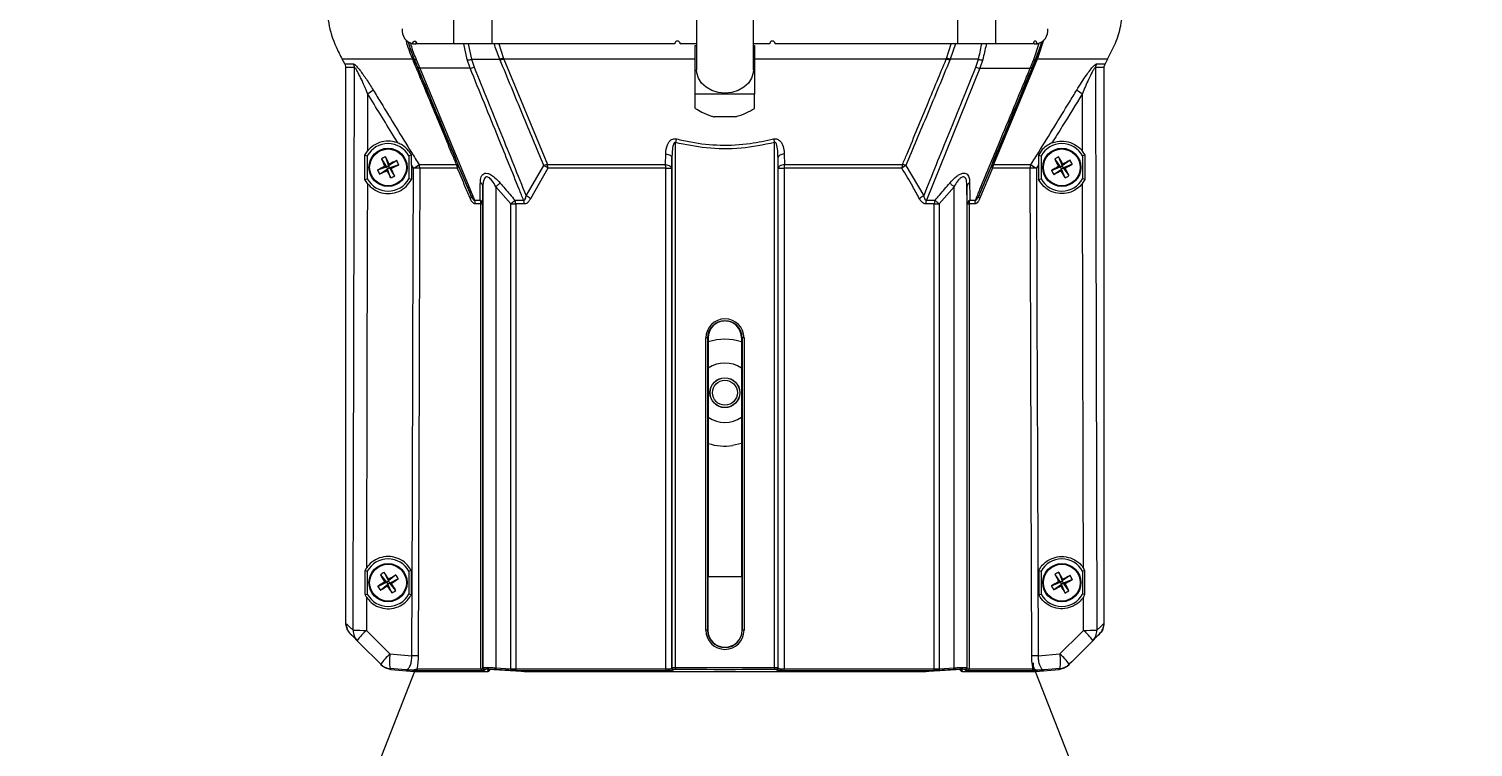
# Model space of a CAD drawing. Extents: x 2 to 136, y 1 to 99.
# Drawn here: x 51.33 to 63.5, y 82.05 to 88.1 of the extents above; entities that cross this region are included whole.
import ezdxf

# ---------------------------------------------------------------- set-up
doc = ezdxf.new("R2010")
doc.units = 0
doc.header["$MEASUREMENT"] = 0
doc.layers.add('OBJECT', color=7, linetype='CONTINUOUS')

msp = doc.modelspace()

# ---------------------------------------------------------------- linework, layer by layer
at = {"layer": 'OBJECT'}
for p, q in [((54.911, 87.979), (54.911, 88.559)), ((55.235, 87.979), (55.235, 88.559)), ((59.158, 87.979), (59.158, 88.559)), ((59.481, 87.979), (59.481, 88.559)), ((56.956, 88.317), (56.956, 87.759)), ((57.436, 87.759), (57.436, 88.317)), ((54.477, 88.104), (54.477, 88.105)), ((59.916, 88.104), (59.916, 88.105)), ((54.565, 87.979), (54.59, 87.979)), ((54.911, 87.979), (54.597, 87.979)), ((55.235, 87.979), (54.911, 87.979)), ((55.024, 87.845), (54.994, 87.979)), ((56.774, 87.979), (55.235, 87.979)), ((55.289, 87.979), (55.329, 87.855)), ((56.956, 87.979), (56.819, 87.979)), ((56.946, 87.554), (56.946, 87.964)), ((56.946, 87.964), (56.956, 87.964)), ((57.574, 87.979), (57.436, 87.979)), ((57.436, 87.964), (57.446, 87.964)), ((57.446, 87.964), (57.446, 87.554)), ((59.158, 87.979), (57.619, 87.979)), ((59.064, 87.855), (59.104, 87.979)), ((59.481, 87.979), (59.158, 87.979)), ((59.796, 87.979), (59.481, 87.979)), ((59.8, 87.847), (59.845, 87.984)), ((59.802, 87.979), (59.828, 87.979)), ((59.882, 88.008), (59.831, 87.855)), ((54.564, 87.848), (53.97, 87.848)), ((53.993, 87.809), (53.97, 87.848)), ((53.993, 87.809), (54.065, 87.809)), ((54.564, 87.848), (54.561, 87.855)), ((54.578, 87.85), (54.574, 87.848)), ((54.593, 87.847), (54.623, 87.773)), ((55.048, 87.773), (55.024, 87.845)), ((55.06, 87.848), (55.298, 87.848)), ((55.329, 87.855), (55.332, 87.848)), ((55.332, 87.848), (55.7, 86.96)), ((56.946, 87.848), (55.332, 87.848)), ((59.061, 87.848), (57.446, 87.848)), ((59.061, 87.848), (59.064, 87.855)), ((59.333, 87.848), (59.095, 87.848)), ((59.369, 87.845), (59.345, 87.773)), ((59.829, 87.848), (59.459, 86.96)), ((59.769, 87.773), (59.8, 87.847)), ((59.814, 87.85), (59.818, 87.848)), ((59.831, 87.855), (59.829, 87.848)), ((60.422, 87.848), (59.829, 87.848)), ((60.328, 87.809), (60.4, 87.809)), ((60.422, 87.848), (60.4, 87.809)), ((54.073, 87.778), (54.001, 87.778)), ((54.001, 83.094), (54.001, 87.778)), ((55.048, 87.773), (54.623, 87.773)), ((54.623, 87.773), (55.085, 86.66)), ((59.345, 87.773), (58.894, 86.66)), ((59.345, 87.773), (59.769, 87.773)), ((60.391, 87.778), (60.319, 87.778)), ((60.391, 87.778), (60.391, 83.094)), ((54.184, 87.559), (54.183, 87.074)), ((57.446, 87.554), (56.946, 87.554)), ((56.946, 87.434), (56.946, 87.554)), ((57.446, 87.434), (57.446, 87.554)), ((60.21, 87.074), (60.209, 87.559)), ((57.286, 87.362), (57.106, 87.362)), ((54.161, 87.039), (54.183, 87.074)), ((56.779, 82.721), (56.779, 87.146)), ((57.614, 82.721), (57.614, 87.146)), ((60.232, 87.039), (60.21, 87.074)), ((54.161, 87.039), (54.181, 87.034)), ((54.161, 86.835), (54.161, 87.039)), ((54.181, 87.034), (54.181, 86.84)), ((54.267, 86.915), (54.343, 86.942)), ((54.3, 87.01), (54.343, 86.942)), ((54.343, 86.942), (54.329, 86.947)), ((54.334, 87.027), (54.361, 86.951)), ((54.343, 86.942), (54.361, 86.951)), ((54.343, 86.942), (54.352, 86.924)), ((54.37, 86.933), (54.352, 86.924)), ((54.429, 86.994), (54.361, 86.951)), ((54.366, 86.964), (54.361, 86.951)), ((54.37, 86.933), (54.361, 86.951)), ((54.446, 86.959), (54.37, 86.933)), ((54.413, 86.864), (54.37, 86.933)), ((54.37, 86.933), (54.384, 86.928)), ((54.554, 87.04), (54.531, 87.034)), ((54.531, 87.034), (54.531, 86.84)), ((54.571, 86.93), (54.553, 86.959)), ((54.553, 86.959), (54.553, 86.835)), ((54.617, 86.96), (54.933, 86.96)), ((54.946, 86.953), (55.058, 86.695)), ((55.52, 86.697), (55.67, 86.953)), ((55.7, 86.96), (56.696, 86.96)), ((56.696, 86.96), (56.697, 87.05)), ((56.749, 87.019), (56.748, 86.929)), ((56.749, 82.72), (56.749, 87.019)), ((57.644, 82.72), (57.644, 87.019)), ((57.645, 86.929), (57.644, 87.019)), ((57.696, 87.05), (57.697, 86.96)), ((57.697, 86.96), (58.693, 86.96)), ((58.722, 86.953), (58.873, 86.697)), ((59.335, 86.695), (59.447, 86.953)), ((59.459, 86.96), (59.776, 86.96)), ((59.84, 86.959), (59.822, 86.93)), ((59.839, 87.04), (59.861, 87.034)), ((59.84, 86.959), (59.84, 86.835)), ((59.861, 87.034), (59.861, 86.84)), ((59.948, 86.91), (60.022, 86.941)), ((59.976, 87.007), (60.022, 86.941)), ((60.009, 87.025), (60.04, 86.951)), ((60.022, 86.941), (60.009, 86.945)), ((60.022, 86.941), (60.04, 86.951)), ((60.022, 86.941), (60.032, 86.923)), ((60.05, 86.933), (60.032, 86.923)), ((60.106, 86.998), (60.04, 86.951)), ((60.044, 86.965), (60.04, 86.951)), ((60.05, 86.933), (60.04, 86.951)), ((60.124, 86.965), (60.05, 86.933)), ((60.097, 86.868), (60.05, 86.933)), ((60.05, 86.933), (60.064, 86.929)), ((60.232, 87.039), (60.211, 87.034)), ((60.211, 87.034), (60.211, 86.84)), ((60.232, 86.835), (60.232, 87.039)), ((54.161, 86.835), (54.181, 86.84)), ((54.182, 86.802), (54.161, 86.835)), ((54.283, 86.881), (54.352, 86.924)), ((54.347, 86.91), (54.352, 86.924)), ((54.378, 86.848), (54.352, 86.924)), ((54.553, 86.835), (54.531, 86.84)), ((54.94, 86.929), (54.625, 86.929)), ((55.704, 86.929), (55.558, 86.673)), ((56.697, 86.929), (55.704, 86.929)), ((56.697, 86.929), (56.748, 86.929)), ((56.697, 82.71), (56.697, 86.929)), ((56.748, 86.929), (56.748, 82.716)), ((57.645, 82.716), (57.645, 86.929)), ((57.645, 86.929), (57.696, 86.929)), ((57.696, 86.929), (57.696, 82.71)), ((58.688, 86.929), (57.696, 86.929)), ((59.452, 86.929), (59.343, 86.671)), ((59.768, 86.929), (59.452, 86.929)), ((59.84, 86.835), (59.861, 86.84)), ((59.967, 86.877), (60.032, 86.923)), ((60.028, 86.91), (60.032, 86.923)), ((60.064, 86.849), (60.032, 86.923)), ((60.232, 86.835), (60.211, 86.84)), ((60.211, 86.802), (60.232, 86.835)), ((55.156, 86.778), (55.154, 86.629)), ((55.156, 82.72), (55.156, 86.778)), ((55.391, 86.629), (55.265, 86.774)), ((55.265, 86.774), (55.265, 82.719)), ((59.128, 86.774), (59.002, 86.629)), ((59.128, 82.719), (59.128, 86.774)), ((59.236, 86.778), (59.236, 82.72)), ((59.239, 86.629), (59.236, 86.778)), ((55.085, 86.66), (55.133, 86.66)), ((55.139, 86.629), (55.092, 86.629)), ((55.139, 86.629), (55.154, 86.629)), ((55.139, 82.71), (55.139, 86.629)), ((55.154, 86.629), (55.154, 82.712)), ((55.391, 86.629), (55.432, 86.629)), ((55.391, 82.712), (55.391, 86.629)), ((55.426, 86.66), (55.499, 86.66)), ((55.504, 86.629), (55.432, 86.629)), ((55.432, 86.629), (55.432, 82.71)), ((58.961, 86.629), (58.889, 86.629)), ((58.894, 86.66), (58.967, 86.66)), ((58.961, 82.71), (58.961, 86.629)), ((58.961, 86.629), (59.002, 86.629)), ((59.002, 86.629), (59.002, 82.712)), ((59.239, 82.712), (59.239, 86.629)), ((59.239, 86.629), (59.254, 86.629)), ((59.254, 86.629), (59.254, 82.71)), ((59.301, 86.629), (59.254, 86.629)), ((59.26, 86.66), (59.308, 86.66)), ((57.036, 83.036), (57.036, 85.499)), ((57.051, 85.499), (57.036, 85.499)), ((57.051, 85.499), (57.051, 83.036)), ((57.051, 85.499), (57.053, 85.499)), ((57.054, 85.502), (57.053, 85.502)), ((57.053, 83.036), (57.053, 85.499)), ((57.053, 83.036), (57.053, 85.499)), ((57.053, 85.499), (57.053, 85.499)), ((57.054, 85.502), (57.056, 85.502)), ((57.054, 85.502), (57.054, 83.487)), ((57.056, 83.487), (57.056, 85.502)), ((57.056, 83.487), (57.056, 85.502)), ((57.056, 85.502), (57.056, 85.502)), ((57.336, 85.502), (57.336, 83.487)), ((57.339, 85.502), (57.336, 85.502)), ((57.336, 85.502), (57.336, 85.502)), ((57.336, 85.502), (57.336, 83.487)), ((57.339, 85.502), (57.34, 85.502)), ((57.339, 83.487), (57.339, 85.502)), ((57.34, 85.499), (57.34, 83.036)), ((57.342, 85.499), (57.34, 85.499)), ((57.34, 85.499), (57.34, 83.036)), ((57.34, 85.499), (57.34, 85.499)), ((57.357, 85.499), (57.342, 85.499)), ((57.342, 83.036), (57.342, 85.499)), ((57.357, 85.499), (57.357, 83.036)), ((57.336, 84.61), (57.261, 84.592)), ((54.162, 83.539), (54.174, 83.56)), ((54.162, 83.336), (54.162, 83.539)), ((54.162, 83.539), (54.181, 83.534)), ((54.181, 83.534), (54.181, 83.34)), ((54.324, 83.523), (54.359, 83.451)), ((54.552, 83.539), (54.531, 83.534)), ((54.531, 83.534), (54.531, 83.34)), ((54.552, 83.539), (54.552, 83.335)), ((59.841, 83.539), (59.841, 83.335)), ((59.841, 83.539), (59.861, 83.534)), ((59.861, 83.534), (59.861, 83.34)), ((60.01, 83.526), (60.04, 83.451)), ((60.231, 83.539), (60.211, 83.534)), ((60.211, 83.534), (60.211, 83.34)), ((60.231, 83.539), (60.218, 83.56)), ((60.231, 83.336), (60.231, 83.539)), ((54.27, 83.405), (54.342, 83.44)), ((54.291, 83.373), (54.353, 83.423)), ((54.292, 83.503), (54.342, 83.44)), ((54.342, 83.44), (54.328, 83.443)), ((54.342, 83.44), (54.359, 83.451)), ((54.342, 83.44), (54.353, 83.423)), ((54.35, 83.409), (54.353, 83.423)), ((54.371, 83.434), (54.353, 83.423)), ((54.389, 83.351), (54.353, 83.423)), ((54.422, 83.502), (54.359, 83.451)), ((54.363, 83.465), (54.359, 83.451)), ((54.371, 83.434), (54.359, 83.451)), ((54.442, 83.47), (54.371, 83.434)), ((54.371, 83.434), (54.384, 83.431)), ((54.421, 83.372), (54.371, 83.434)), ((57.336, 83.487), (57.056, 83.487)), ((59.948, 83.411), (60.022, 83.441)), ((59.966, 83.377), (60.032, 83.423)), ((59.977, 83.507), (60.022, 83.441)), ((60.022, 83.441), (60.009, 83.445)), ((60.022, 83.441), (60.04, 83.451)), ((60.022, 83.441), (60.032, 83.423)), ((60.028, 83.41), (60.032, 83.423)), ((60.05, 83.433), (60.032, 83.423)), ((60.063, 83.349), (60.032, 83.423)), ((60.106, 83.497), (60.04, 83.451)), ((60.044, 83.465), (60.04, 83.451)), ((60.05, 83.433), (60.04, 83.451)), ((60.125, 83.464), (60.05, 83.433)), ((60.05, 83.433), (60.064, 83.429)), ((60.096, 83.367), (60.05, 83.433)), ((54.162, 83.336), (54.181, 83.34)), ((54.174, 83.316), (54.162, 83.336)), ((54.174, 83.316), (54.173, 83.035)), ((54.552, 83.335), (54.531, 83.34)), ((59.841, 83.335), (59.861, 83.34)), ((60.231, 83.336), (60.211, 83.34)), ((60.219, 83.316), (60.231, 83.336)), ((60.22, 83.035), (60.219, 83.316)), ((57.051, 83.036), (57.036, 83.036)), ((57.051, 83.036), (57.053, 83.036)), ((57.053, 83.036), (57.053, 83.036)), ((57.342, 83.036), (57.34, 83.036)), ((57.34, 83.036), (57.34, 83.036)), ((57.357, 83.036), (57.342, 83.036)), ((54.372, 82.836), (54.556, 82.82)), ((59.837, 82.82), (60.02, 82.836)), ((54.58, 82.689), (50.889, 73.295)), ((54.301, 82.743), (54.295, 82.749)), ((54.337, 82.718), (54.379, 82.706)), ((54.506, 82.701), (54.373, 82.713)), ((54.379, 82.706), (54.58, 82.689)), ((54.58, 82.689), (55.18, 82.689)), ((54.581, 82.689), (55.181, 82.689)), ((54.598, 82.71), (55.139, 82.71)), ((55.149, 82.695), (54.612, 82.695)), ((55.154, 82.712), (55.156, 82.72)), ((55.197, 82.69), (55.203, 82.707)), ((55.203, 82.707), (55.479, 82.69)), ((55.212, 82.698), (55.216, 82.706)), ((55.214, 82.706), (55.212, 82.698)), ((55.265, 82.719), (55.391, 82.712)), ((55.432, 82.71), (56.697, 82.71)), ((56.7, 82.695), (55.441, 82.695)), ((55.524, 82.689), (58.869, 82.689)), ((55.525, 82.689), (58.868, 82.689)), ((56.748, 82.716), (56.749, 82.72)), ((56.779, 82.721), (57.614, 82.721)), ((57.644, 82.72), (57.645, 82.716)), ((58.952, 82.695), (57.693, 82.695)), ((57.696, 82.71), (58.961, 82.71)), ((58.914, 82.69), (59.19, 82.707)), ((59.002, 82.712), (59.128, 82.719)), ((59.177, 82.706), (59.181, 82.698)), ((59.19, 82.707), (59.195, 82.69)), ((59.211, 82.689), (59.811, 82.689)), ((59.213, 82.689), (59.813, 82.689)), ((59.236, 82.72), (59.239, 82.712)), ((59.781, 82.695), (59.243, 82.695)), ((59.254, 82.71), (59.794, 82.71)), ((63.503, 73.295), (59.791, 82.745)), ((59.796, 82.73), (59.796, 82.76)), ((59.813, 82.689), (60.014, 82.706)), ((60.02, 82.713), (59.887, 82.701)), ((60.014, 82.706), (60.056, 82.718)), ((60.098, 82.749), (60.092, 82.743))]:
    msp.add_line(p, q, dxfattribs=at)
at = {"layer": 'OBJECT', "flags": 128}
for points in [[(54.526, 87.994), (54.534, 87.963), (54.574, 87.848), (54.574, 87.848), (54.574, 87.848)], [(54.565, 87.979), (54.566, 87.988), (54.57, 87.995), (54.575, 88), (54.581, 88.002), (54.587, 88), (54.592, 87.995), (54.596, 87.988), (54.597, 87.979)], [(54.59, 87.979), (54.592, 87.988), (54.594, 87.993)], [(55.032, 87.979), (55.06, 87.848), (55.06, 87.848), (55.06, 87.848)], [(59.139, 87.979), (59.095, 87.848), (59.095, 87.848), (59.095, 87.848)], [(59.828, 87.979), (59.826, 87.988), (59.823, 87.995), (59.818, 88), (59.812, 88.002), (59.806, 88), (59.801, 87.995), (59.797, 87.988), (59.796, 87.979)], [(59.802, 87.979), (59.801, 87.988), (59.799, 87.993)], [(59.861, 87.989), (59.855, 87.965), (59.814, 87.85), (59.814, 87.85), (59.814, 87.85)], [(54.061, 83.036), (54.062, 83.286), (54.064, 84.286), (54.073, 87.778)], [(57.196, 87.562), (57.139, 87.568), (57.085, 87.585), (57.037, 87.612), (56.999, 87.647), (56.972, 87.689), (56.958, 87.735), (56.956, 87.759)], [(57.436, 87.759), (57.435, 87.735), (57.421, 87.689), (57.394, 87.647), (57.356, 87.612), (57.308, 87.585), (57.254, 87.568), (57.196, 87.562)], [(60.319, 87.778), (60.32, 87.545), (60.323, 86.545), (60.331, 83.036)], [(56.787, 87.177), (56.786, 87.174), (56.785, 87.17), (56.784, 87.166), (56.783, 87.162), (56.782, 87.158), (56.781, 87.154), (56.78, 87.15), (56.779, 87.146)], [(57.606, 87.177), (57.607, 87.174), (57.608, 87.17), (57.609, 87.166), (57.61, 87.162), (57.611, 87.158), (57.612, 87.154), (57.613, 87.15), (57.614, 87.146)], [(54.556, 82.82), (54.561, 84.111), (54.565, 85.402), (54.571, 86.93)], [(56.696, 86.96), (56.706, 86.959), (56.716, 86.956), (56.725, 86.953), (56.732, 86.949), (56.739, 86.945), (56.744, 86.94), (56.747, 86.935), (56.748, 86.929)], [(56.697, 87.05), (56.707, 87.048), (56.717, 87.046), (56.726, 87.043), (56.734, 87.039), (56.74, 87.035), (56.745, 87.03), (56.748, 87.024), (56.749, 87.019)], [(57.696, 87.05), (57.685, 87.048), (57.676, 87.046), (57.667, 87.043), (57.659, 87.039), (57.653, 87.035), (57.648, 87.03), (57.645, 87.024), (57.644, 87.019)], [(57.697, 86.96), (57.687, 86.959), (57.677, 86.956), (57.668, 86.953), (57.66, 86.949), (57.654, 86.945), (57.649, 86.94), (57.646, 86.935), (57.645, 86.929)], [(59.822, 86.93), (59.826, 85.721), (59.831, 84.43), (59.837, 82.82)], [(54.625, 86.929), (54.624, 86.822), (54.622, 86.326), (54.615, 84.342), (54.61, 82.82)], [(59.783, 82.82), (59.783, 82.944), (59.781, 83.44), (59.774, 85.423), (59.768, 86.929)], [(54.182, 86.802), (54.181, 86.355), (54.178, 85.064), (54.174, 83.56)], [(55.302, 86.805), (55.298, 86.802), (55.294, 86.799), (55.29, 86.795), (55.285, 86.791), (55.28, 86.787), (55.275, 86.783), (55.27, 86.779), (55.265, 86.774)], [(59.091, 86.805), (59.095, 86.802), (59.099, 86.799), (59.103, 86.795), (59.107, 86.791), (59.112, 86.787), (59.117, 86.783), (59.122, 86.779), (59.128, 86.774)], [(60.218, 83.56), (60.217, 84.326), (60.213, 85.617), (60.211, 86.802)], [(55.426, 86.66), (55.423, 86.657), (55.419, 86.654), (55.415, 86.65), (55.41, 86.646), (55.406, 86.642), (55.401, 86.638), (55.396, 86.634), (55.391, 86.629)], [(58.967, 86.66), (58.97, 86.657), (58.974, 86.654), (58.978, 86.65), (58.982, 86.646), (58.987, 86.642), (58.992, 86.638), (58.997, 86.634), (59.002, 86.629)], [(54.001, 83.094), (54.009, 83.087), (54.029, 83.068), (54.061, 83.036)], [(54.173, 83.035), (54.35, 82.858), (54.372, 82.836)], [(60.02, 82.836), (60.197, 83.012), (60.22, 83.035)], [(60.331, 83.036), (60.364, 83.068), (60.384, 83.087), (60.391, 83.094)], [(54.096, 82.948), (54.065, 82.979), (54.045, 82.998), (54.038, 83.006)], [(54.295, 82.749), (54.118, 82.925), (54.096, 82.948)], [(60.297, 82.948), (60.121, 82.771), (60.098, 82.749)], [(60.355, 83.006), (60.347, 82.998), (60.328, 82.979), (60.297, 82.948)], [(55.265, 82.719), (55.265, 82.717), (55.265, 82.714), (55.265, 82.711), (55.265, 82.709), (55.264, 82.707), (55.264, 82.706), (55.264, 82.705), (55.264, 82.704)], [(55.391, 82.712), (55.391, 82.709), (55.391, 82.706), (55.391, 82.704), (55.391, 82.702), (55.39, 82.7), (55.39, 82.698), (55.39, 82.697), (55.39, 82.697)], [(56.764, 82.705), (56.763, 82.703), (56.762, 82.701)], [(56.779, 82.721), (56.779, 82.719), (56.779, 82.716), (56.779, 82.713), (56.779, 82.711), (56.779, 82.709), (56.779, 82.708), (56.779, 82.707), (56.779, 82.706)], [(57.614, 82.721), (57.614, 82.719), (57.614, 82.716), (57.614, 82.713), (57.614, 82.711), (57.614, 82.709), (57.614, 82.708), (57.614, 82.707), (57.614, 82.706)], [(57.63, 82.701), (57.629, 82.703), (57.629, 82.705)], [(59.002, 82.712), (59.002, 82.709), (59.002, 82.706), (59.002, 82.704), (59.002, 82.702), (59.002, 82.7), (59.002, 82.698), (59.002, 82.697), (59.002, 82.697)], [(59.128, 82.719), (59.128, 82.717), (59.128, 82.714), (59.128, 82.711), (59.128, 82.709), (59.128, 82.707), (59.128, 82.706), (59.128, 82.705), (59.128, 82.704)]]:
    msp.add_lwpolyline(points, dxfattribs=at)
at = {"layer": 'OBJECT'}
for centre, radius in [((54.356, 86.937), 0.161), ((54.356, 86.937), 0.155), ((60.036, 86.937), 0.161), ((60.036, 86.937), 0.155), ((57.196, 85.038), 0.126), ((57.196, 85.038), 0.125), ((57.196, 85.038), 0.105), ((54.356, 83.437), 0.161), ((54.356, 83.437), 0.155), ((60.036, 83.437), 0.161), ((60.036, 83.437), 0.155)]:
    msp.add_circle(centre, radius, dxfattribs=at)
for centre, radius, start, end in [((54.587, 88.089), 0.112, 171.9507, 258.5783), ((59.806, 88.089), 0.112, 281.4217, 8.0493), ((54.01, 87.778), 0.0631, 359.9655, 29.3895), ((54.562, 87.839), 0.0155, 35.3893, 91.8706), ((54.564, 87.832), 0.016, 34.5255, 90.5543), ((54.588, 87.862), 0.0153, 229.8743, 286.9703), ((55.03, 87.974), 0.13, 267.5456, 283.4346), ((55.342, 87.723), 0.133, 95.5312, 109.3088), ((55.347, 87.716), 0.133, 96.3338, 110.1142), ((59.046, 87.716), 0.133, 69.8858, 83.6662), ((59.051, 87.723), 0.133, 70.6912, 84.4688), ((59.363, 87.974), 0.13, 256.5654, 272.4544), ((59.804, 87.862), 0.0153, 253.0297, 310.1257), ((59.829, 87.832), 0.016, 89.4457, 145.4745), ((59.831, 87.839), 0.0155, 88.1294, 144.6107), ((60.383, 87.778), 0.0631, 150.6105, 180.0345), ((54.622, 87.791), 0.0178, 217.2821, 275.8741), ((55.039, 87.9), 0.127, 274.005, 289.9291), ((59.354, 87.9), 0.127, 250.0709, 265.995), ((59.771, 87.791), 0.0178, 264.1259, 322.7179), ((53.864, 88.1), 0.629, 300.6374, 305.6866), ((60.529, 88.1), 0.629, 234.3134, 239.3626), ((54.356, 86.937), 0.2, 28.955, 151.045), ((60.036, 86.937), 0.2, 28.955, 151.045), ((55.546, 84.461), 2.767, 116.0846, 117.5285), ((54.489, 86.662), 0.396, 112.9596, 118.4607), ((56.831, 88.131), 2.768, 203.892, 205.3355), ((51.88, 85.747), 2.768, 26.0844, 27.5281), ((55.55, 84.464), 2.767, 113.8915, 115.3358), ((53.167, 89.413), 2.767, 296.0845, 297.5285), ((54.081, 86.805), 0.396, 22.9595, 28.4604), ((54.229, 87.495), 0.661, 301.198, 305.948), ((54.569, 84.751), 2.179, 88.541, 89.9493), ((54.56, 86.929), 0.0645, 359.9279, 28.6555), ((54.933, 86.945), 0.0153, 33.6661, 88.4246), ((54.869, 86.929), 0.0717, 359.7955, 25.3989), ((54.92, 86.946), 0.0264, 319.5472, 15.4686), ((55.717, 86.827), 0.134, 97.1226, 110.1223), ((55.587, 86.798), 0.176, 48.3209, 61.9065), ((55.601, 86.93), 0.103, 359.6756, 17.1378), ((56.399, 86.93), 0.298, 359.8438, 5.8182), ((57.993, 86.93), 0.298, 174.1818, 180.1562), ((58.791, 86.93), 0.103, 162.8622, 180.3244), ((58.805, 86.798), 0.176, 118.0935, 131.6791), ((58.676, 86.827), 0.134, 69.8777, 82.8774), ((59.473, 86.946), 0.0264, 164.5314, 220.4528), ((59.46, 86.945), 0.0153, 91.5754, 146.3339), ((59.524, 86.929), 0.0717, 154.6011, 180.2045), ((59.833, 86.929), 0.0645, 151.3445, 180.0721), ((59.824, 84.751), 2.179, 90.0507, 91.459), ((60.164, 87.495), 0.661, 234.052, 238.802), ((61.371, 84.539), 2.766, 119.5219, 120.9668), ((60.185, 86.67), 0.396, 116.3975, 121.8988), ((62.434, 88.277), 2.767, 207.3299, 208.774), ((57.634, 85.6), 2.77, 29.523, 30.9658), ((61.376, 84.54), 2.767, 117.3296, 118.7739), ((58.701, 89.336), 2.766, 299.5219, 300.9668), ((57.639, 85.597), 2.767, 27.3299, 28.774), ((59.769, 86.788), 0.396, 26.3974, 31.8986), ((54.356, 86.937), 0.2, 208.955, 331.045), ((54.632, 87.07), 0.396, 202.9595, 208.4604), ((53.163, 89.411), 2.767, 293.8915, 295.3358), ((56.833, 88.127), 2.768, 206.0844, 207.5281), ((54.224, 87.213), 0.396, 292.9596, 298.4607), ((51.883, 85.744), 2.766, 23.8917, 25.3363), ((55.118, 86.774), 0.0383, 5.9467, 65.8264), ((59.275, 86.774), 0.0383, 114.1736, 174.0533), ((60.036, 86.937), 0.2, 208.955, 331.045), ((60.304, 87.086), 0.396, 206.3974, 211.8986), ((58.697, 89.335), 2.767, 297.3296, 298.7739), ((62.438, 88.274), 2.77, 209.523, 210.9658), ((59.887, 87.204), 0.396, 296.3975, 301.8988), ((55.033, 86.69), 0.0255, 311.9937, 11.9361), ((55.451, 86.546), 0.166, 49.9054, 65.2789), ((58.942, 86.546), 0.166, 114.7211, 130.0946), ((59.36, 86.69), 0.0255, 168.0639, 228.0063), ((55.016, 86.63), 0.076, 359.7495, 23.8039), ((55.115, 86.626), 0.0386, 5.2276, 63.3905), ((55.062, 86.63), 0.0775, 359.7375, 23.2995), ((55.343, 86.63), 0.0886, 359.6873, 20.1441), ((55.412, 86.63), 0.092, 359.6815, 19.3541), ((58.981, 86.63), 0.092, 160.6459, 180.3185), ((59.05, 86.63), 0.0886, 159.8559, 180.3127), ((59.277, 86.626), 0.0386, 116.6095, 174.7724), ((59.331, 86.63), 0.0775, 156.7005, 180.2625), ((59.377, 86.63), 0.076, 156.1961, 180.2505), ((57.196, 85.499), 0.161, 0, 180), ((57.196, 85.499), 0.146, 0, 180), ((57.196, 85.499), 0.144, 90, 180), ((57.196, 85.499), 0.144, 0, 180), ((57.196, 85.502), 0.14, 93.1441, 180), ((57.196, 85.499), 0.144, 0, 90), ((57.196, 85.502), 0.14, 0, 86.8559), ((57.196, 85.038), 0.45, 71.8731, 108.1269), ((57.196, 85.038), 0.25, 55.9428, 124.0572), ((57.196, 85.038), 0.25, 235.9428, 304.0572), ((57.196, 85.038), 0.45, 251.8731, 278.2487), ((54.356, 83.437), 0.2, 28.955, 151.045), ((54.521, 83.18), 0.396, 119.8989, 125.4016), ((52.044, 81.959), 2.765, 33.0236, 34.4688), ((60.036, 83.437), 0.2, 28.955, 151.045), ((60.183, 83.169), 0.396, 115.849, 121.3498), ((57.624, 82.125), 2.766, 28.973, 30.4175), ((55.837, 81.122), 2.769, 123.0243, 124.4673), ((54.614, 83.602), 0.396, 209.8994, 215.4006), ((52.871, 85.751), 2.769, 300.8318, 302.2748), ((56.67, 84.922), 2.77, 210.8321, 212.2749), ((56.673, 84.919), 2.771, 213.0249, 214.4671), ((55.841, 81.125), 2.768, 120.832, 122.2754), ((52.876, 85.752), 2.768, 303.0245, 304.468), ((52.044, 81.953), 2.768, 30.8317, 32.2753), ((54.099, 83.272), 0.396, 29.8994, 35.4006), ((61.349, 81.024), 2.767, 118.9733, 120.4172), ((60.305, 83.584), 0.396, 205.8477, 211.3499), ((58.719, 85.85), 2.769, 296.7815, 298.2245), ((62.449, 84.755), 2.769, 206.7815, 208.2244), ((62.446, 84.748), 2.763, 208.9723, 210.4183), ((61.353, 81.027), 2.767, 116.7806, 118.2246), ((58.726, 85.846), 2.762, 298.972, 300.4185), ((57.626, 82.12), 2.767, 26.7807, 28.2247), ((59.768, 83.291), 0.396, 25.8486, 31.3499), ((54.356, 83.437), 0.2, 208.955, 331.045), ((54.191, 83.695), 0.397, 299.9007, 305.3993), ((60.036, 83.437), 0.2, 208.955, 331.045), ((59.89, 83.706), 0.396, 295.8473, 301.3499), ((54.163, 86.638), 3.603, 268.3812, 270.1584), ((54.18, 83.031), 0.118, 177.5847, 224.7919), ((54.531, 82.639), 0.534, 132.0313, 144.5597), ((57.196, 83.036), 0.161, 180, 0), ((57.196, 83.036), 0.146, 180, 0), ((57.196, 83.036), 0.144, 180, 0), ((60.23, 86.638), 3.603, 269.8416, 271.6188), ((59.862, 82.639), 0.534, 35.4403, 47.9687), ((60.213, 83.031), 0.118, 315.2081, 2.4153), ((54.73, 82.439), 0.534, 132.0302, 144.5608), ((54.747, 82.775), 0.379, 170.7789, 189.4497), ((54.555, 80.706), 2.115, 88.5183, 89.9784), ((59.838, 80.706), 2.115, 90.0216, 91.4817), ((59.646, 82.775), 0.379, 350.5503, 9.2211), ((59.663, 82.439), 0.534, 35.4392, 47.9698), ((54.383, 82.837), 0.125, 225.0012, 265.1376), ((54.613, 82.71), 0.0148, 179.0022, 263.6972), ((55.153, 82.709), 0.014, 174.2685, 255.4784), ((55.169, 82.712), 0.015, 180.1043, 266.2394), ((55.171, 82.72), 0.015, 180.1119, 266.3631), ((55.199, 82.705), 0.015, 266.1235, 332.5782), ((55.445, 82.708), 0.0139, 172.1346, 249.6105), ((56.724, 82.707), 0.0267, 173.1144, 206.0827), ((56.763, 82.716), 0.015, 180.2475, 269.159), ((56.764, 82.72), 0.015, 180.2451, 269.1789), ((57.629, 82.72), 0.015, 270.8211, 359.7549), ((57.63, 82.716), 0.015, 270.841, 359.7525), ((57.669, 82.707), 0.0267, 333.9173, 6.8856), ((58.947, 82.708), 0.0139, 290.3895, 7.8654), ((59.194, 82.705), 0.015, 207.4218, 273.8765), ((59.221, 82.72), 0.015, 273.6369, 359.8881), ((59.224, 82.712), 0.015, 273.7606, 359.8957), ((59.24, 82.709), 0.014, 284.5216, 5.7315), ((59.779, 82.71), 0.0148, 276.3028, 0.9978), ((60.009, 82.837), 0.125, 274.8624, 314.9988)]:
    msp.add_arc(centre, radius, start, end, dxfattribs=at)
for points, knots in [([(53.836, 88.348), (53.84, 88.283), (53.848, 88.147), (53.901, 87.979), (53.952, 87.883), (53.97, 87.848)], [0, 0, 0, 0, 0.375049, 0.776984, 1, 1, 1, 1]), ([(60.422, 87.848), (60.445, 87.893), (60.492, 87.983), (60.544, 88.151), (60.552, 88.275), (60.556, 88.348)], [0, 0, 0, 0, 0.287513, 0.581795, 1, 1, 1, 1]), ([(54.561, 87.855), (54.542, 87.903), (54.521, 87.952), (54.511, 88.007), (54.51, 88.008)], [0, 0, 0, 0, 0.973647, 1, 1, 1, 1]), ([(54.578, 87.85), (54.578, 87.85), (54.561, 87.89), (54.543, 87.936), (54.532, 87.984), (54.531, 87.99)], [0, 0, 0, 0, 0.000015, 0.888295, 1, 1, 1, 1]), ([(54.546, 87.984), (54.547, 87.98), (54.557, 87.932), (54.576, 87.887), (54.593, 87.847)], [0, 0, 0, 0, 0.093044, 1, 1, 1, 1]), ([(55.298, 87.848), (55.298, 87.848), (55.281, 87.887), (55.266, 87.93), (55.253, 87.975), (55.252, 87.979)], [0, 0, 0, 0, 0.000016, 0.90696, 1, 1, 1, 1]), ([(56.819, 87.979), (56.819, 87.982), (56.818, 87.987), (56.814, 87.993), (56.809, 87.999), (56.802, 88.002), (56.794, 88.002), (56.786, 88), (56.78, 87.995), (56.776, 87.989), (56.774, 87.983), (56.774, 87.98), (56.774, 87.979)], [0, 0, 0, 0, 0.106474, 0.21294, 0.319697, 0.427106, 0.535184, 0.643667, 0.752079, 0.859926, 0.96696, 1, 1, 1, 1]), ([(57.619, 87.979), (57.619, 87.982), (57.618, 87.987), (57.614, 87.993), (57.609, 87.999), (57.602, 88.002), (57.594, 88.002), (57.586, 88), (57.58, 87.995), (57.576, 87.989), (57.574, 87.983), (57.574, 87.98), (57.574, 87.979)], [0, 0, 0, 0, 0.1063618, 0.2127134, 0.3194557, 0.426997, 0.5352335, 0.6437512, 0.7520407, 0.8597217, 0.9667095, 1, 1, 1, 1]), ([(59.333, 87.848), (59.333, 87.848), (59.343, 87.888), (59.353, 87.931), (59.361, 87.976), (59.361, 87.979)], [0, 0, 0, 0, 0.000018, 0.935388, 1, 1, 1, 1]), ([(59.399, 87.979), (59.399, 87.976), (59.39, 87.93), (59.379, 87.886), (59.369, 87.845)], [0, 0, 0, 0, 0.0663721, 1, 1, 1, 1]), ([(59.818, 87.848), (59.818, 87.848), (59.835, 87.886), (59.853, 87.934), (59.865, 87.985), (59.866, 87.993)], [0, 0, 0, 0, 0.000015, 0.831424, 1, 1, 1, 1]), ([(54.001, 87.778), (54.001, 87.785), (54, 87.796), (53.995, 87.805), (53.993, 87.809)], [0, 0, 0, 0, 0.643567, 1, 1, 1, 1]), ([(54.065, 87.809), (54.068, 87.808), (54.074, 87.806), (54.093, 87.788), (54.126, 87.748), (54.175, 87.678), (54.211, 87.62), (54.23, 87.589)], [0, 0, 0, 0, 0.101178, 0.201859, 0.374018, 0.675191, 1, 1, 1, 1]), ([(54.933, 86.96), (54.921, 86.991), (54.848, 87.164), (54.725, 87.46), (54.615, 87.726), (54.564, 87.848)], [0, 0, 0, 0, 0.104199, 0.585852, 1, 1, 1, 1]), ([(54.574, 87.848), (54.574, 87.848), (54.575, 87.846), (54.576, 87.844), (54.577, 87.841)], [0, 0, 0, 0, 0.000295, 1, 1, 1, 1]), ([(54.577, 87.841), (54.64, 87.689), (54.763, 87.393), (54.886, 87.097), (54.946, 86.953)], [0, 0, 0, 0, 0.513611, 1, 1, 1, 1]), ([(54.607, 87.78), (54.598, 87.803), (54.588, 87.827), (54.578, 87.85), (54.578, 87.85)], [0, 0, 0, 0, 0.999971, 1, 1, 1, 1]), ([(55.06, 87.848), (55.06, 87.848), (55.066, 87.826), (55.074, 87.803), (55.082, 87.781)], [0, 0, 0, 0, 0.00003, 1, 1, 1, 1]), ([(55.301, 87.841), (55.3, 87.843), (55.299, 87.846), (55.298, 87.848), (55.298, 87.848)], [0, 0, 0, 0, 0.999721, 1, 1, 1, 1]), ([(55.67, 86.953), (55.61, 87.097), (55.487, 87.393), (55.364, 87.689), (55.301, 87.841)], [0, 0, 0, 0, 0.48595, 1, 1, 1, 1]), ([(58.693, 86.96), (58.706, 86.991), (58.778, 87.164), (58.9, 87.46), (59.01, 87.726), (59.061, 87.848)], [0, 0, 0, 0, 0.104198, 0.585846, 1, 1, 1, 1]), ([(59.092, 87.841), (59.029, 87.689), (58.906, 87.393), (58.782, 87.097), (58.722, 86.953)], [0, 0, 0, 0, 0.514049, 1, 1, 1, 1]), ([(59.095, 87.848), (59.095, 87.848), (59.094, 87.846), (59.093, 87.843), (59.092, 87.841)], [0, 0, 0, 0, 0.000279, 1, 1, 1, 1]), ([(59.31, 87.781), (59.318, 87.803), (59.326, 87.826), (59.333, 87.848), (59.333, 87.848)], [0, 0, 0, 0, 0.99997, 1, 1, 1, 1]), ([(59.447, 86.953), (59.507, 87.097), (59.63, 87.393), (59.752, 87.689), (59.815, 87.841)], [0, 0, 0, 0, 0.486388, 1, 1, 1, 1]), ([(59.814, 87.85), (59.814, 87.85), (59.804, 87.827), (59.795, 87.803), (59.785, 87.78)], [0, 0, 0, 0, 0.000029, 1, 1, 1, 1]), ([(59.815, 87.841), (59.816, 87.844), (59.817, 87.846), (59.818, 87.848), (59.818, 87.848)], [0, 0, 0, 0, 0.999705, 1, 1, 1, 1]), ([(60.162, 87.589), (60.176, 87.611), (60.202, 87.653), (60.24, 87.71), (60.275, 87.758), (60.301, 87.789), (60.319, 87.806), (60.325, 87.808), (60.328, 87.809)], [0, 0, 0, 0, 0.227374, 0.454238, 0.628217, 0.803357, 0.912623, 1, 1, 1, 1]), ([(60.4, 87.809), (60.397, 87.803), (60.392, 87.793), (60.391, 87.782), (60.391, 87.778)], [0, 0, 0, 0, 0.643557, 1, 1, 1, 1]), ([(54.184, 87.559), (54.166, 87.601), (54.143, 87.657), (54.109, 87.725), (54.092, 87.758), (54.08, 87.774), (54.075, 87.778), (54.074, 87.778), (54.073, 87.778)], [0, 0, 0, 0, 0.49037, 0.647323, 0.850236, 0.921686, 0.982752, 1, 1, 1, 1]), ([(55.058, 86.695), (54.985, 86.871), (54.834, 87.233), (54.684, 87.595), (54.607, 87.78)], [0, 0, 0, 0, 0.486991, 1, 1, 1, 1]), ([(55.499, 86.66), (55.486, 86.691), (55.416, 86.865), (55.266, 87.236), (55.128, 87.576), (55.048, 87.773)], [0, 0, 0, 0, 0.083458, 0.469005, 1, 1, 1, 1]), ([(55.082, 87.781), (55.157, 87.595), (55.304, 87.234), (55.449, 86.873), (55.52, 86.697)], [0, 0, 0, 0, 0.513344, 1, 1, 1, 1]), ([(58.873, 86.697), (58.943, 86.873), (59.089, 87.234), (59.235, 87.595), (59.31, 87.781)], [0, 0, 0, 0, 0.486656, 1, 1, 1, 1]), ([(59.308, 86.66), (59.32, 86.691), (59.393, 86.865), (59.547, 87.236), (59.688, 87.576), (59.769, 87.773)], [0, 0, 0, 0, 0.083466, 0.469044, 1, 1, 1, 1]), ([(59.785, 87.78), (59.708, 87.595), (59.559, 87.233), (59.408, 86.871), (59.335, 86.695)], [0, 0, 0, 0, 0.513008, 1, 1, 1, 1]), ([(60.319, 87.778), (60.318, 87.777), (60.315, 87.776), (60.305, 87.763), (60.287, 87.732), (60.252, 87.663), (60.226, 87.599), (60.209, 87.559)], [0, 0, 0, 0, 0.062412, 0.139208, 0.265335, 0.530913, 1, 1, 1, 1]), ([(54.439, 87.143), (54.427, 87.163), (54.341, 87.302), (54.256, 87.441), (54.184, 87.559)], [0, 0, 0, 0, 0.147984, 1, 1, 1, 1]), ([(54.23, 87.589), (54.252, 87.554), (54.359, 87.378), (54.488, 87.168), (54.596, 86.994), (54.617, 86.96)], [0, 0, 0, 0, 0.167872, 0.839364, 1, 1, 1, 1]), ([(59.776, 86.96), (59.798, 86.995), (59.906, 87.171), (60.035, 87.381), (60.142, 87.555), (60.162, 87.589)], [0, 0, 0, 0, 0.167872, 0.839364, 1, 1, 1, 1]), ([(60.209, 87.559), (60.153, 87.467), (60.068, 87.328), (59.982, 87.19), (59.953, 87.143)], [0, 0, 0, 0, 0.660515, 1, 1, 1, 1]), ([(56.946, 87.434), (56.965, 87.424), (57.007, 87.4), (57.061, 87.376), (57.098, 87.364), (57.106, 87.362)], [0, 0, 0, 0, 0.37695, 0.863751, 1, 1, 1, 1]), ([(57.286, 87.362), (57.316, 87.373), (57.375, 87.393), (57.423, 87.421), (57.446, 87.434)], [0, 0, 0, 0, 0.515407, 1, 1, 1, 1]), ([(56.697, 87.05), (56.699, 87.077), (56.702, 87.112), (56.723, 87.15), (56.738, 87.167), (56.756, 87.177), (56.772, 87.18), (56.783, 87.178), (56.787, 87.177)], [0, 0, 0, 0, 0.463203, 0.605761, 0.74907, 0.841779, 0.935306, 1, 1, 1, 1]), ([(56.787, 87.177), (56.827, 87.168), (56.948, 87.14), (57.157, 87.119), (57.393, 87.13), (57.541, 87.163), (57.606, 87.177)], [0, 0, 0, 0, 0.149978, 0.450605, 0.7586588, 1, 1, 1, 1]), ([(57.606, 87.177), (57.612, 87.178), (57.623, 87.18), (57.642, 87.175), (57.661, 87.162), (57.682, 87.132), (57.694, 87.092), (57.695, 87.061), (57.696, 87.05)], [0, 0, 0, 0, 0.0872967, 0.1745381, 0.2847023, 0.4644366, 0.8023505, 1, 1, 1, 1]), ([(54.439, 87.143), (54.425, 87.148), (54.386, 87.16), (54.32, 87.16), (54.248, 87.135), (54.204, 87.1), (54.186, 87.077), (54.183, 87.074)], [0, 0, 0, 0, 0.162696, 0.424831, 0.687546, 0.950209, 1, 1, 1, 1]), ([(54.554, 87.04), (54.546, 87.053), (54.526, 87.086), (54.487, 87.12), (54.452, 87.137), (54.439, 87.143)], [0, 0, 0, 0, 0.281228, 0.727865, 1, 1, 1, 1]), ([(56.779, 87.146), (56.778, 87.147), (56.777, 87.148), (56.775, 87.148), (56.773, 87.148), (56.77, 87.146), (56.765, 87.141), (56.756, 87.117), (56.751, 87.075), (56.75, 87.037), (56.749, 87.019)], [0, 0, 0, 0, 0.018435, 0.032623, 0.046847, 0.06494, 0.096407, 0.193734, 0.61436, 1, 1, 1, 1]), ([(57.614, 87.146), (57.52, 87.127), (57.33, 87.089), (57.047, 87.091), (56.865, 87.129), (56.779, 87.146)], [0, 0, 0, 0, 0.339274, 0.688484, 1, 1, 1, 1]), ([(57.644, 87.019), (57.643, 87.038), (57.642, 87.078), (57.637, 87.119), (57.627, 87.141), (57.624, 87.145), (57.621, 87.147), (57.619, 87.148), (57.617, 87.148), (57.615, 87.147), (57.614, 87.146), (57.614, 87.146)], [0, 0, 0, 0, 0.41911, 0.839951, 0.880199, 0.924728, 0.942601, 0.960653, 0.976828, 0.994027, 1, 1, 1, 1]), ([(59.953, 87.143), (59.937, 87.135), (59.902, 87.117), (59.864, 87.082), (59.846, 87.052), (59.839, 87.04)], [0, 0, 0, 0, 0.350763, 0.739166, 1, 1, 1, 1]), ([(59.953, 87.143), (59.968, 87.148), (60.006, 87.16), (60.073, 87.16), (60.144, 87.135), (60.188, 87.1), (60.207, 87.077), (60.21, 87.074)], [0, 0, 0, 0, 0.162696, 0.424831, 0.687546, 0.950209, 1, 1, 1, 1]), ([(54.553, 86.959), (54.553, 86.98), (54.553, 87.009), (54.554, 87.034), (54.554, 87.04)], [0, 0, 0, 0, 0.74649, 1, 1, 1, 1]), ([(59.839, 87.04), (59.839, 87.03), (59.839, 87.005), (59.839, 86.977), (59.84, 86.959)], [0, 0, 0, 0, 0.372319, 1, 1, 1, 1]), ([(54.182, 86.802), (54.198, 86.785), (54.231, 86.75), (54.299, 86.72), (54.374, 86.712), (54.447, 86.731), (54.512, 86.772), (54.539, 86.814), (54.553, 86.835)], [0, 0, 0, 0, 0.156109, 0.324409, 0.493191, 0.662433, 0.831758, 1, 1, 1, 1]), ([(55.05, 86.671), (55.036, 86.705), (54.999, 86.792), (54.963, 86.877), (54.94, 86.929)], [0, 0, 0, 0, 0.387427, 1, 1, 1, 1]), ([(55.133, 86.66), (55.133, 86.691), (55.133, 86.74), (55.134, 86.79), (55.134, 86.809)], [0, 0, 0, 0, 0.624897, 1, 1, 1, 1]), ([(55.134, 86.809), (55.135, 86.827), (55.137, 86.854), (55.153, 86.878), (55.172, 86.889), (55.195, 86.888), (55.223, 86.876), (55.261, 86.85), (55.286, 86.822), (55.302, 86.805)], [0, 0, 0, 0, 0.224316, 0.34584, 0.447966, 0.550598, 0.643263, 0.78662, 1, 1, 1, 1]), ([(55.265, 86.774), (55.255, 86.792), (55.241, 86.816), (55.218, 86.842), (55.204, 86.853), (55.191, 86.857), (55.181, 86.856), (55.172, 86.85), (55.162, 86.833), (55.157, 86.807), (55.156, 86.786), (55.156, 86.778)], [0, 0, 0, 0, 0.252396, 0.341468, 0.431195, 0.49019, 0.549439, 0.60513, 0.701097, 0.88522, 1, 1, 1, 1]), ([(58.835, 86.673), (58.816, 86.708), (58.77, 86.794), (58.719, 86.878), (58.688, 86.929)], [0, 0, 0, 0, 0.396331, 1, 1, 1, 1]), ([(59.091, 86.805), (59.111, 86.826), (59.138, 86.856), (59.18, 86.882), (59.207, 86.89), (59.23, 86.886), (59.248, 86.869), (59.257, 86.841), (59.259, 86.819), (59.259, 86.809)], [0, 0, 0, 0, 0.269459, 0.38121, 0.493906, 0.593567, 0.708386, 0.879636, 1, 1, 1, 1]), ([(59.236, 86.778), (59.236, 86.796), (59.235, 86.819), (59.226, 86.843), (59.218, 86.853), (59.207, 86.858), (59.196, 86.856), (59.182, 86.848), (59.159, 86.826), (59.141, 86.799), (59.13, 86.779), (59.128, 86.774)], [0, 0, 0, 0, 0.248555, 0.333335, 0.418737, 0.477068, 0.535602, 0.604493, 0.713168, 0.934337, 1, 1, 1, 1]), ([(59.259, 86.809), (59.259, 86.778), (59.259, 86.728), (59.26, 86.679), (59.26, 86.66)], [0, 0, 0, 0, 0.624895, 1, 1, 1, 1]), ([(60.211, 86.802), (60.195, 86.785), (60.162, 86.75), (60.094, 86.72), (60.019, 86.712), (59.945, 86.731), (59.881, 86.772), (59.853, 86.814), (59.84, 86.835)], [0, 0, 0, 0, 0.156109, 0.324409, 0.493191, 0.662433, 0.831758, 1, 1, 1, 1]), ([(55.058, 86.695), (55.061, 86.689), (55.066, 86.678), (55.073, 86.667), (55.079, 86.662), (55.083, 86.66), (55.085, 86.66), (55.085, 86.66)], [0, 0, 0, 0, 0.437725, 0.652227, 0.821698, 0.945103, 1, 1, 1, 1]), ([(55.302, 86.805), (55.328, 86.774), (55.37, 86.725), (55.411, 86.677), (55.426, 86.66)], [0, 0, 0, 0, 0.648491, 1, 1, 1, 1]), ([(55.499, 86.66), (55.5, 86.66), (55.504, 86.661), (55.509, 86.664), (55.515, 86.673), (55.518, 86.686), (55.52, 86.695), (55.52, 86.697)], [0, 0, 0, 0, 0.116851, 0.233193, 0.437976, 0.854435, 1, 1, 1, 1]), ([(58.873, 86.697), (58.874, 86.688), (58.877, 86.675), (58.884, 86.664), (58.889, 86.661), (58.893, 86.66), (58.894, 86.66)], [0, 0, 0, 0, 0.580896, 0.740074, 0.900891, 1, 1, 1, 1]), ([(58.967, 86.66), (58.994, 86.691), (59.036, 86.74), (59.077, 86.788), (59.091, 86.805)], [0, 0, 0, 0, 0.648493, 1, 1, 1, 1]), ([(59.308, 86.66), (59.309, 86.66), (59.312, 86.661), (59.317, 86.665), (59.326, 86.675), (59.331, 86.687), (59.335, 86.695)], [0, 0, 0, 0, 0.128042, 0.255392, 0.479322, 1, 1, 1, 1]), ([(55.092, 86.629), (55.087, 86.63), (55.078, 86.632), (55.063, 86.645), (55.055, 86.661), (55.05, 86.671)], [0, 0, 0, 0, 0.263178, 0.525234, 1, 1, 1, 1]), ([(55.558, 86.673), (55.552, 86.664), (55.543, 86.649), (55.524, 86.632), (55.51, 86.63), (55.504, 86.629)], [0, 0, 0, 0, 0.396713, 0.706828, 1, 1, 1, 1]), ([(58.889, 86.629), (58.883, 86.63), (58.872, 86.631), (58.854, 86.645), (58.842, 86.66), (58.836, 86.672), (58.835, 86.673)], [0, 0, 0, 0, 0.254854, 0.508629, 0.928591, 1, 1, 1, 1]), ([(59.343, 86.671), (59.338, 86.663), (59.331, 86.647), (59.316, 86.632), (59.306, 86.63), (59.301, 86.629)], [0, 0, 0, 0, 0.395776, 0.712488, 1, 1, 1, 1]), ([(57.339, 85.502), (57.338, 85.519), (57.338, 85.537), (57.329, 85.552), (57.328, 85.553)], [0, 0, 0, 0, 0.912775, 1, 1, 1, 1]), ([(54.552, 83.539), (54.542, 83.554), (54.52, 83.591), (54.466, 83.633), (54.395, 83.658), (54.32, 83.658), (54.249, 83.634), (54.201, 83.596), (54.18, 83.568), (54.174, 83.56)], [0, 0, 0, 0, 0.117568, 0.279861, 0.442586, 0.605907, 0.769589, 0.933238, 1, 1, 1, 1]), ([(59.841, 83.539), (59.85, 83.554), (59.873, 83.591), (59.927, 83.633), (59.997, 83.658), (60.073, 83.658), (60.144, 83.634), (60.192, 83.596), (60.212, 83.568), (60.218, 83.56)], [0, 0, 0, 0, 0.117568, 0.279861, 0.442586, 0.605907, 0.769589, 0.933238, 1, 1, 1, 1]), ([(54.174, 83.316), (54.186, 83.3), (54.214, 83.265), (54.275, 83.229), (54.349, 83.213), (54.424, 83.223), (54.491, 83.258), (54.532, 83.3), (54.548, 83.328), (54.552, 83.335)], [0, 0, 0, 0, 0.132307, 0.294526, 0.457212, 0.620426, 0.783854, 0.947086, 1, 1, 1, 1]), ([(60.219, 83.316), (60.206, 83.3), (60.179, 83.265), (60.117, 83.229), (60.044, 83.213), (59.969, 83.223), (59.902, 83.258), (59.861, 83.3), (59.845, 83.328), (59.841, 83.335)], [0, 0, 0, 0, 0.132307, 0.294526, 0.457212, 0.620426, 0.783854, 0.947086, 1, 1, 1, 1]), ([(54.038, 83.006), (54.028, 83.019), (54.009, 83.042), (54.002, 83.075), (54.001, 83.092), (54.001, 83.094)], [0, 0, 0, 0, 0.499397, 0.929176, 1, 1, 1, 1]), ([(54.001, 83.094), (54.003, 83.078), (54.007, 83.047), (54.025, 83.019), (54.036, 83.007), (54.038, 83.006)], [0, 0, 0, 0, 0.499401, 0.929163, 1, 1, 1, 1]), ([(60.391, 83.094), (60.389, 83.078), (60.386, 83.047), (60.368, 83.019), (60.356, 83.007), (60.355, 83.006)], [0, 0, 0, 0, 0.499401, 0.929163, 1, 1, 1, 1]), ([(60.355, 83.006), (60.365, 83.019), (60.384, 83.042), (60.391, 83.075), (60.391, 83.092), (60.391, 83.094)], [0, 0, 0, 0, 0.499397, 0.929176, 1, 1, 1, 1]), ([(54.506, 82.701), (54.512, 82.703), (54.524, 82.706), (54.541, 82.73), (54.553, 82.766), (54.556, 82.798), (54.556, 82.816), (54.556, 82.82)], [0, 0, 0, 0, 0.251338, 0.503313, 0.735354, 0.935196, 1, 1, 1, 1]), ([(54.61, 82.82), (54.609, 82.8), (54.608, 82.76), (54.602, 82.727), (54.598, 82.71)], [0, 0, 0, 0, 0.505217, 1, 1, 1, 1]), ([(59.794, 82.71), (59.792, 82.722), (59.786, 82.75), (59.783, 82.789), (59.783, 82.814), (59.783, 82.82)], [0, 0, 0, 0, 0.355604, 0.866053, 1, 1, 1, 1]), ([(59.837, 82.82), (59.837, 82.808), (59.837, 82.784), (59.844, 82.751), (59.855, 82.724), (59.87, 82.705), (59.881, 82.703), (59.887, 82.701)], [0, 0, 0, 0, 0.182198, 0.364245, 0.551043, 0.759195, 1, 1, 1, 1]), ([(54.379, 82.706), (54.364, 82.709), (54.335, 82.714), (54.312, 82.733), (54.301, 82.743)], [0, 0, 0, 0, 0.5, 1, 1, 1, 1]), ([(54.373, 82.713), (54.373, 82.712), (54.377, 82.708), (54.378, 82.707), (54.379, 82.706)], [0, 0, 0, 0, 0.2192209, 1, 1, 1, 1]), ([(54.506, 82.701), (54.506, 82.701), (54.53, 82.7), (54.57, 82.703), (54.592, 82.708), (54.598, 82.71)], [0, 0, 0, 0, 0.00294, 0.680839, 1, 1, 1, 1]), ([(54.612, 82.695), (54.605, 82.695), (54.591, 82.696), (54.551, 82.698), (54.521, 82.7), (54.506, 82.701), (54.506, 82.701)], [0, 0, 0, 0, 0.298756, 0.643488, 0.99732, 1, 1, 1, 1]), ([(55.139, 82.71), (55.143, 82.71), (55.152, 82.71), (55.153, 82.711), (55.154, 82.712)], [0, 0, 0, 0, 0.486978, 1, 1, 1, 1]), ([(55.168, 82.697), (55.167, 82.696), (55.165, 82.696), (55.155, 82.695), (55.149, 82.695)], [0, 0, 0, 0, 0.488652, 1, 1, 1, 1]), ([(55.156, 82.72), (55.158, 82.72), (55.16, 82.721), (55.18, 82.722), (55.208, 82.722), (55.238, 82.721), (55.258, 82.72), (55.265, 82.719)], [0, 0, 0, 0, 0.216844, 0.433701, 0.650256, 0.866699, 1, 1, 1, 1]), ([(55.17, 82.705), (55.17, 82.704), (55.169, 82.701), (55.169, 82.699), (55.168, 82.697)], [0, 0, 0, 0, 0.2260625, 1, 1, 1, 1]), ([(55.264, 82.704), (55.254, 82.705), (55.233, 82.706), (55.204, 82.707), (55.183, 82.707), (55.172, 82.706), (55.171, 82.705), (55.17, 82.705)], [0, 0, 0, 0, 0.216835, 0.433686, 0.650167, 0.866491, 1, 1, 1, 1]), ([(55.18, 82.689), (55.185, 82.689), (55.194, 82.689), (55.196, 82.69), (55.197, 82.69)], [0, 0, 0, 0, 0.491582, 1, 1, 1, 1]), ([(55.182, 82.689), (55.185, 82.689), (55.193, 82.689), (55.198, 82.689), (55.202, 82.69), (55.206, 82.692), (55.209, 82.694), (55.211, 82.697), (55.212, 82.698)], [0, 0, 0, 0, 0.251786, 0.632709, 0.737621, 0.822392, 0.908949, 1, 1, 1, 1]), ([(55.39, 82.697), (55.38, 82.698), (55.338, 82.7), (55.296, 82.703), (55.264, 82.704)], [0, 0, 0, 0, 0.2377669, 1, 1, 1, 1]), ([(55.441, 82.695), (55.433, 82.695), (55.418, 82.696), (55.4, 82.696), (55.39, 82.697)], [0, 0, 0, 0, 0.473443, 1, 1, 1, 1]), ([(55.391, 82.712), (55.398, 82.711), (55.413, 82.71), (55.425, 82.71), (55.432, 82.71)], [0, 0, 0, 0, 0.473398, 1, 1, 1, 1]), ([(55.479, 82.69), (55.487, 82.69), (55.502, 82.689), (55.517, 82.689), (55.523, 82.689), (55.524, 82.689)], [0, 0, 0, 0, 0.489871, 0.942612, 1, 1, 1, 1]), ([(56.697, 82.71), (56.704, 82.71), (56.717, 82.71), (56.733, 82.712), (56.745, 82.713), (56.747, 82.715), (56.748, 82.716)], [0, 0, 0, 0, 0.2465, 0.492977, 0.740149, 1, 1, 1, 1]), ([(56.762, 82.701), (56.761, 82.7), (56.759, 82.699), (56.745, 82.697), (56.725, 82.696), (56.708, 82.695), (56.7, 82.695)], [0, 0, 0, 0, 0.249056, 0.498133, 0.746674, 1, 1, 1, 1]), ([(56.749, 82.72), (56.749, 82.72), (56.75, 82.721), (56.756, 82.721), (56.764, 82.721), (56.772, 82.721), (56.777, 82.721), (56.779, 82.721)], [0, 0, 0, 0, 0.218544, 0.437092, 0.65551, 0.873728, 1, 1, 1, 1]), ([(56.779, 82.706), (56.777, 82.706), (56.774, 82.706), (56.769, 82.706), (56.766, 82.706), (56.764, 82.706), (56.764, 82.705), (56.764, 82.705)], [0, 0, 0, 0, 0.217388, 0.434771, 0.652345, 0.870527, 1, 1, 1, 1]), ([(57.614, 82.706), (57.604, 82.706), (57.554, 82.706), (57.344, 82.703), (57.076, 82.703), (56.847, 82.706), (56.779, 82.706)], [0, 0, 0, 0, 0.035928, 0.179639, 0.754501, 1, 1, 1, 1]), ([(57.614, 82.721), (57.617, 82.721), (57.624, 82.721), (57.633, 82.721), (57.64, 82.721), (57.643, 82.721), (57.643, 82.72), (57.644, 82.72)], [0, 0, 0, 0, 0.218059, 0.436117, 0.654231, 0.872516, 1, 1, 1, 1]), ([(57.629, 82.705), (57.629, 82.705), (57.628, 82.706), (57.626, 82.706), (57.622, 82.706), (57.617, 82.706), (57.615, 82.706), (57.614, 82.706)], [0, 0, 0, 0, 0.219082, 0.438182, 0.656825, 0.874764, 1, 1, 1, 1]), ([(57.693, 82.695), (57.685, 82.695), (57.668, 82.696), (57.648, 82.697), (57.634, 82.698), (57.631, 82.7), (57.63, 82.701)], [0, 0, 0, 0, 0.24726, 0.494506, 0.742148, 1, 1, 1, 1]), ([(57.645, 82.716), (57.646, 82.715), (57.648, 82.713), (57.659, 82.712), (57.675, 82.71), (57.689, 82.71), (57.696, 82.71)], [0, 0, 0, 0, 0.249667, 0.499371, 0.748128, 1, 1, 1, 1]), ([(58.869, 82.689), (58.875, 82.689), (58.889, 82.689), (58.905, 82.69), (58.914, 82.69)], [0, 0, 0, 0, 0.4877, 1, 1, 1, 1]), ([(59.002, 82.697), (58.994, 82.697), (58.975, 82.696), (58.96, 82.695), (58.952, 82.695)], [0, 0, 0, 0, 0.474046, 1, 1, 1, 1]), ([(58.961, 82.71), (58.967, 82.71), (58.978, 82.71), (58.993, 82.711), (59.001, 82.712), (59.002, 82.712)], [0, 0, 0, 0, 0.471916, 0.943784, 1, 1, 1, 1]), ([(59.128, 82.704), (59.118, 82.704), (59.076, 82.701), (59.034, 82.699), (59.002, 82.697)], [0, 0, 0, 0, 0.2377672, 1, 1, 1, 1]), ([(59.128, 82.719), (59.14, 82.72), (59.164, 82.721), (59.197, 82.722), (59.221, 82.722), (59.234, 82.721), (59.236, 82.72), (59.236, 82.72)], [0, 0, 0, 0, 0.216872, 0.433758, 0.650331, 0.86677, 1, 1, 1, 1]), ([(59.222, 82.705), (59.221, 82.705), (59.219, 82.706), (59.202, 82.707), (59.178, 82.707), (59.152, 82.706), (59.135, 82.705), (59.128, 82.704)], [0, 0, 0, 0, 0.2168, 0.433617, 0.650078, 0.866405, 1, 1, 1, 1]), ([(59.181, 82.698), (59.18, 82.7), (59.179, 82.703), (59.179, 82.705), (59.178, 82.706)], [0, 0, 0, 0, 0.807655, 1, 1, 1, 1]), ([(59.181, 82.698), (59.181, 82.698), (59.182, 82.696), (59.184, 82.694), (59.187, 82.692), (59.19, 82.69), (59.192, 82.69), (59.197, 82.689), (59.204, 82.689), (59.213, 82.689), (59.216, 82.689)], [0, 0, 0, 0, 0.0232042, 0.0915412, 0.1528326, 0.2098627, 0.2739319, 0.38264, 0.7588549, 1, 1, 1, 1]), ([(59.195, 82.69), (59.196, 82.69), (59.198, 82.689), (59.208, 82.689), (59.213, 82.689)], [0, 0, 0, 0, 0.494003, 1, 1, 1, 1]), ([(59.225, 82.697), (59.225, 82.697), (59.224, 82.7), (59.223, 82.703), (59.222, 82.705)], [0, 0, 0, 0, 0.2260629, 1, 1, 1, 1]), ([(59.243, 82.695), (59.238, 82.695), (59.228, 82.696), (59.226, 82.696), (59.225, 82.697)], [0, 0, 0, 0, 0.488114, 1, 1, 1, 1]), ([(59.239, 82.712), (59.24, 82.711), (59.241, 82.71), (59.249, 82.71), (59.254, 82.71)], [0, 0, 0, 0, 0.487924, 1, 1, 1, 1]), ([(59.887, 82.701), (59.887, 82.701), (59.872, 82.7), (59.842, 82.698), (59.802, 82.696), (59.788, 82.695), (59.781, 82.695)], [0, 0, 0, 0, 0.00268, 0.34979, 0.701238, 1, 1, 1, 1]), ([(59.794, 82.71), (59.801, 82.708), (59.822, 82.703), (59.862, 82.7), (59.887, 82.701), (59.887, 82.701)], [0, 0, 0, 0, 0.319161, 0.99706, 1, 1, 1, 1]), ([(60.092, 82.743), (60.08, 82.733), (60.058, 82.714), (60.029, 82.709), (60.014, 82.706)], [0, 0, 0, 0, 0.5, 1, 1, 1, 1]), ([(60.014, 82.706), (60.014, 82.707), (60.015, 82.707), (60.018, 82.711), (60.02, 82.713)], [0, 0, 0, 0, 0.423826, 1, 1, 1, 1])]:
    msp.add_open_spline(points, degree=3, knots=knots, dxfattribs=at)

doc.saveas('drawing.dxf')
